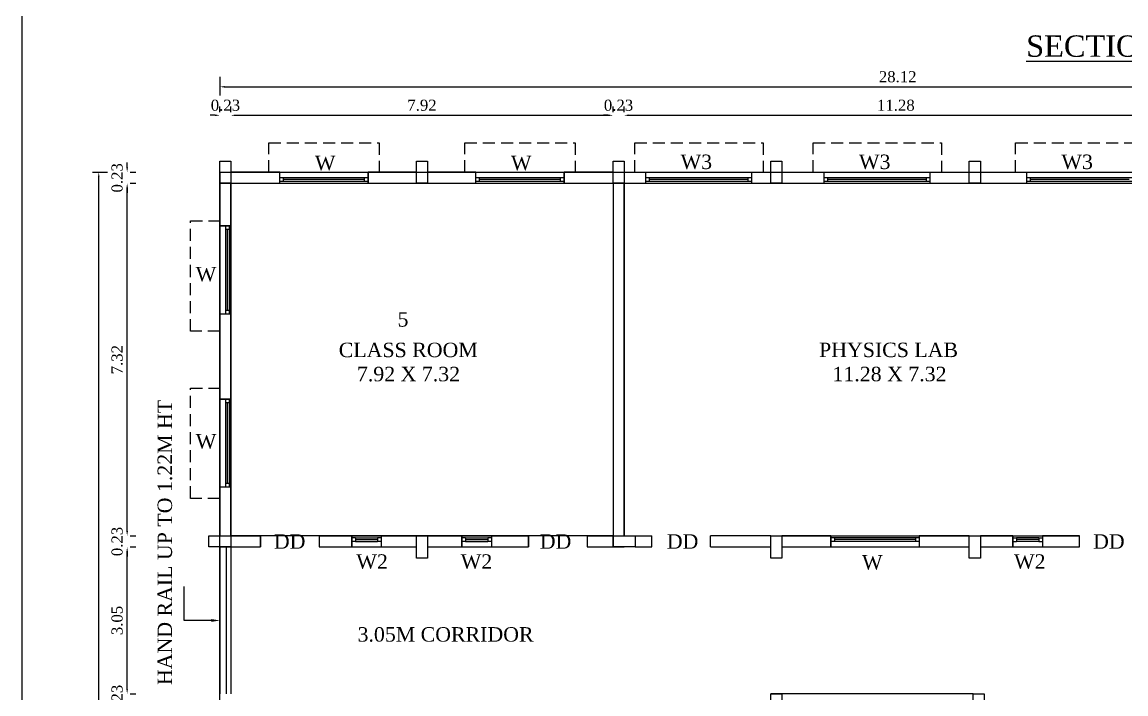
# Model space of a CAD drawing. Header units: metres. Extents: x 3616 to 3987, y 1122 to 1251.
# Drawn here: x 3900.15 to 3923.05, y 1192.58 to 1206.52 of the extents above; entities that cross this region are included whole.
import ezdxf
from ezdxf import colors
from ezdxf.entities.mleader import LeaderData, LeaderLine
from ezdxf.math import Vec2, Vec3

# ---------------------------------------------------------------- set-up
doc = ezdxf.new("R2010")
doc.units = ezdxf.units.M
doc.linetypes.add('DASHED2', pattern=[0.375, 0.25, -0.125])
for name, color, linetype in [('AR_JOINERIES', 251, 'Continuous'), ('BLK_1_FLR_2_BLT_UP_AREA', 26, 'Continuous'), ('BLK_1_FLR_2_REGULAR_ROOM_5', 117, 'Continuous')]:
    doc.layers.add(name, color=color, linetype=linetype)
doc.styles.add('ANAND', font='times.ttf')
doc.styles.get("Standard").update_dxf_attribs({"font": 'arial.ttf'})
doc.dimstyles.new('V1', dxfattribs={"dimtxt": 0.23, "dimasz": 0.1, "dimexe": 0.18, "dimexo": 0.0625, "dimgap": 0.09, "dimtad": 1, "dimzin": 0, "dimdsep": 46, "dimtxsty": 'ANAND', "dimcen": 0.09, "dimadec": 0, "dimazin": 0, "dimtfac": 1, "dimtix": 1, "dimtofl": 0, "dimtmove": 2, "dimatfit": 0, "dimfxl": 0, "dimtolj": 1, "dimtzin": 0, "dimarcsym": 0})

# ---------------------------------------------------------------- blocks, each defined once
blk = doc.blocks.new('W6a')
at = {"layer": 'AR_JOINERIES', "color": 42}
for p, q in [((-36, 0), (-36, 9)), ((36, 4.5), (-36, 4.5)), ((36, 1.5), (-36, 1.5)), ((-33, 1.5), (-33, 4.5)), ((33, 3), (-33, 3)), ((33, 1.5), (33, 4.5)), ((36, 0), (36, 9))]:
    blk.add_line(p, q, dxfattribs=at)
blk = doc.blocks.new('W2a')
at = {"layer": 'AR_JOINERIES', "color": 42}
for p, q in [((0, 12), (9, 12)), ((1.5, 9), (1.5, 12)), ((4.5, 9), (4.5, 12)), ((1.5, 9), (4.5, 9)), ((1.5, 9), (1.5, -9)), ((3, 9), (3, -9)), ((4.5, 9), (4.5, -9)), ((1.5, -9), (4.5, -9)), ((1.5, -12), (1.5, -9)), ((4.5, -12), (4.5, -9)), ((0, -12), (9, -12))]:
    blk.add_line(p, q, dxfattribs=at)
blk = doc.blocks.new('*D224')
at = {"color": 0, "lineweight": -2}
for p, q in [((3904.257, 1204.649), (3904.257, 1204.766)), ((3904.486, 1204.649), (3904.486, 1204.766)), ((3904.157, 1204.586), (3904.057, 1204.586)), ((3904.586, 1204.586), (3904.686, 1204.586))]:
    blk.add_line(p, q, dxfattribs=at)
at = {"color": 0}
for points in [[(3904.157, 1204.603), (3904.157, 1204.569), (3904.257, 1204.586)], [(3904.586, 1204.603), (3904.586, 1204.569), (3904.486, 1204.586)]]:
    blk.add_solid(points, dxfattribs=at)
at = {"layer": 'Defpoints', "color": 0}
for p in [(3904.257, 1204.586), (3904.486, 1204.586), (3904.486, 1204.586)]:
    blk.add_point(p, dxfattribs=at)
at = {"color": 0, "insert": (3904.371, 1204.793), "char_height": 0.23, "attachment_point": 5, "style": 'ANAND'}
blk.add_mtext('\\A1;0.23', dxfattribs=at)
blk = doc.blocks.new('*D225')
at = {"color": 0, "lineweight": -2}
for p, q in [((3904.486, 1204.649), (3904.486, 1204.766)), ((3912.411, 1204.649), (3912.411, 1204.766)), ((3904.586, 1204.586), (3912.311, 1204.586))]:
    blk.add_line(p, q, dxfattribs=at)
at = {"color": 0}
for points in [[(3904.586, 1204.603), (3904.586, 1204.569), (3904.486, 1204.586)], [(3912.311, 1204.603), (3912.311, 1204.569), (3912.411, 1204.586)]]:
    blk.add_solid(points, dxfattribs=at)
at = {"layer": 'Defpoints', "color": 0}
for p in [(3904.486, 1204.586), (3912.411, 1204.586), (3912.411, 1204.586)]:
    blk.add_point(p, dxfattribs=at)
at = {"color": 0, "insert": (3908.448, 1204.793), "char_height": 0.23, "attachment_point": 5, "style": 'ANAND'}
blk.add_mtext('\\A1;7.92', dxfattribs=at)
blk = doc.blocks.new('*D226')
at = {"color": 0, "lineweight": -2}
for p, q in [((3912.411, 1204.649), (3912.411, 1204.766)), ((3912.639, 1204.649), (3912.639, 1204.766)), ((3912.311, 1204.586), (3912.211, 1204.586)), ((3912.739, 1204.586), (3912.839, 1204.586))]:
    blk.add_line(p, q, dxfattribs=at)
at = {"color": 0}
for points in [[(3912.311, 1204.603), (3912.311, 1204.569), (3912.411, 1204.586)], [(3912.739, 1204.603), (3912.739, 1204.569), (3912.639, 1204.586)]]:
    blk.add_solid(points, dxfattribs=at)
at = {"layer": 'Defpoints', "color": 0}
for p in [(3912.411, 1204.586), (3912.639, 1204.586), (3912.639, 1204.586)]:
    blk.add_point(p, dxfattribs=at)
at = {"color": 0, "insert": (3912.525, 1204.793), "char_height": 0.23, "attachment_point": 5, "style": 'ANAND'}
blk.add_mtext('\\A1;0.23', dxfattribs=at)
blk = doc.blocks.new('*D227')
at = {"color": 0, "lineweight": -2}
for p, q in [((3912.639, 1204.649), (3912.639, 1204.766)), ((3912.739, 1204.586), (3923.817, 1204.586)), ((3923.917, 1204.622), (3923.917, 1204.406))]:
    blk.add_line(p, q, dxfattribs=at)
at = {"color": 0}
for points in [[(3912.739, 1204.603), (3912.739, 1204.569), (3912.639, 1204.586)], [(3923.817, 1204.603), (3923.817, 1204.569), (3923.917, 1204.586)]]:
    blk.add_solid(points, dxfattribs=at)
at = {"layer": 'Defpoints', "color": 0}
for p in [(3923.917, 1204.685), (3912.639, 1204.586), (3923.917, 1204.586)]:
    blk.add_point(p, dxfattribs=at)
at = {"color": 0, "insert": (3918.278, 1204.793), "char_height": 0.23, "attachment_point": 5, "style": 'ANAND'}
blk.add_mtext('\\A1;11.28', dxfattribs=at)
blk = doc.blocks.new('*D231')
at = {"color": 0, "lineweight": -2}
for p, q in [((3904.257, 1205.384), (3904.257, 1204.997)), ((3932.375, 1205.384), (3932.375, 1204.997)), ((3904.357, 1205.177), (3932.275, 1205.177))]:
    blk.add_line(p, q, dxfattribs=at)
at = {"color": 0}
for points in [[(3904.357, 1205.194), (3904.357, 1205.16), (3904.257, 1205.177)], [(3932.275, 1205.194), (3932.275, 1205.16), (3932.375, 1205.177)]]:
    blk.add_solid(points, dxfattribs=at)
at = {"layer": 'Defpoints', "color": 0}
for p in [(3904.257, 1205.447), (3932.375, 1205.447), (3932.375, 1205.177)]:
    blk.add_point(p, dxfattribs=at)
at = {"color": 0, "insert": (3918.316, 1205.384), "char_height": 0.23, "attachment_point": 5, "style": 'ANAND'}
blk.add_mtext('\\A1;28.12', dxfattribs=at)
blk = doc.blocks.new('*D248')
at = {"color": 0, "lineweight": -2}
for p, q in [((3902.332, 1192.683), (3902.332, 1192.783)), ((3902.395, 1192.583), (3902.512, 1192.583)), ((3902.395, 1192.355), (3902.512, 1192.355)), ((3902.332, 1192.255), (3902.332, 1192.155))]:
    blk.add_line(p, q, dxfattribs=at)
at = {"color": 0}
for points in [[(3902.316, 1192.683), (3902.349, 1192.683), (3902.332, 1192.583)], [(3902.316, 1192.255), (3902.349, 1192.255), (3902.332, 1192.355)]]:
    blk.add_solid(points, dxfattribs=at)
at = {"layer": 'Defpoints', "color": 0}
for p in [(3902.332, 1192.583), (3902.332, 1192.583), (3902.332, 1192.355)]:
    blk.add_point(p, dxfattribs=at)
at = {"color": 0, "insert": (3902.125, 1192.469), "char_height": 0.23, "attachment_point": 5, "rotation": 90, "style": 'ANAND'}
blk.add_mtext('\\A1;0.23', dxfattribs=at)
blk = doc.blocks.new('*D249')
at = {"color": 0, "lineweight": -2}
for p, q in [((3902.332, 1192.683), (3902.332, 1195.531)), ((3902.395, 1195.631), (3902.512, 1195.631)), ((3902.395, 1192.583), (3902.512, 1192.583))]:
    blk.add_line(p, q, dxfattribs=at)
at = {"color": 0}
for points in [[(3902.316, 1195.531), (3902.349, 1195.531), (3902.332, 1195.631)], [(3902.316, 1192.683), (3902.349, 1192.683), (3902.332, 1192.583)]]:
    blk.add_solid(points, dxfattribs=at)
at = {"layer": 'Defpoints', "color": 0}
for p in [(3902.332, 1195.631), (3902.332, 1195.631), (3902.332, 1192.583)]:
    blk.add_point(p, dxfattribs=at)
at = {"color": 0, "insert": (3902.125, 1194.107), "char_height": 0.23, "attachment_point": 5, "rotation": 90, "style": 'ANAND'}
blk.add_mtext('\\A1;3.05', dxfattribs=at)
blk = doc.blocks.new('*D250')
at = {"color": 0, "lineweight": -2}
for p, q in [((3902.332, 1195.96), (3902.332, 1196.06)), ((3902.395, 1195.86), (3902.512, 1195.86)), ((3902.332, 1195.531), (3902.332, 1195.431)), ((3902.395, 1195.631), (3902.512, 1195.631))]:
    blk.add_line(p, q, dxfattribs=at)
at = {"color": 0}
for points in [[(3902.316, 1195.96), (3902.349, 1195.96), (3902.332, 1195.86)], [(3902.316, 1195.531), (3902.349, 1195.531), (3902.332, 1195.631)]]:
    blk.add_solid(points, dxfattribs=at)
at = {"layer": 'Defpoints', "color": 0}
for p in [(3902.332, 1195.86), (3902.332, 1195.86), (3902.332, 1195.631)]:
    blk.add_point(p, dxfattribs=at)
at = {"color": 0, "insert": (3902.125, 1195.745), "char_height": 0.23, "attachment_point": 5, "rotation": 90, "style": 'ANAND'}
blk.add_mtext('\\A1;0.23', dxfattribs=at)
blk = doc.blocks.new('*D251')
at = {"color": 0, "lineweight": -2}
for p, q in [((3902.332, 1195.96), (3902.332, 1203.075)), ((3902.395, 1203.175), (3902.512, 1203.175)), ((3902.395, 1195.86), (3902.512, 1195.86))]:
    blk.add_line(p, q, dxfattribs=at)
at = {"color": 0}
for points in [[(3902.316, 1203.075), (3902.349, 1203.075), (3902.332, 1203.175)], [(3902.316, 1195.96), (3902.349, 1195.96), (3902.332, 1195.86)]]:
    blk.add_solid(points, dxfattribs=at)
at = {"layer": 'Defpoints', "color": 0}
for p in [(3902.332, 1203.175), (3902.332, 1203.175), (3902.332, 1195.86)]:
    blk.add_point(p, dxfattribs=at)
at = {"color": 0, "insert": (3902.125, 1199.517), "char_height": 0.23, "attachment_point": 5, "rotation": 90, "style": 'ANAND'}
blk.add_mtext('\\A1;7.32', dxfattribs=at)
blk = doc.blocks.new('*D252')
at = {"color": 0, "lineweight": -2}
for p, q in [((3902.332, 1203.504), (3902.332, 1203.604)), ((3902.395, 1203.404), (3902.512, 1203.404)), ((3902.332, 1203.075), (3902.332, 1202.975)), ((3902.395, 1203.175), (3902.512, 1203.175))]:
    blk.add_line(p, q, dxfattribs=at)
at = {"color": 0}
for points in [[(3902.316, 1203.504), (3902.349, 1203.504), (3902.332, 1203.404)], [(3902.316, 1203.075), (3902.349, 1203.075), (3902.332, 1203.175)]]:
    blk.add_solid(points, dxfattribs=at)
at = {"layer": 'Defpoints', "color": 0}
for p in [(3902.332, 1203.404), (3902.332, 1203.404), (3902.332, 1203.175)]:
    blk.add_point(p, dxfattribs=at)
at = {"color": 0, "insert": (3902.125, 1203.289), "char_height": 0.23, "attachment_point": 5, "rotation": 90, "style": 'ANAND'}
blk.add_mtext('\\A1;0.23', dxfattribs=at)
blk = doc.blocks.new('*D253')
at = {"color": 0, "lineweight": -2}
for p, q in [((3901.613, 1203.404), (3901.923, 1203.404)), ((3901.743, 1156.945), (3901.743, 1203.304)), ((3901.613, 1156.845), (3901.923, 1156.845))]:
    blk.add_line(p, q, dxfattribs=at)
at = {"color": 0}
for points in [[(3901.726, 1203.304), (3901.76, 1203.304), (3901.743, 1203.404)], [(3901.726, 1156.945), (3901.76, 1156.945), (3901.743, 1156.845)]]:
    blk.add_solid(points, dxfattribs=at)
at = {"layer": 'Defpoints', "color": 0}
for p in [(3901.55, 1203.404), (3901.743, 1203.404), (3901.55, 1156.845)]:
    blk.add_point(p, dxfattribs=at)
at = {"color": 0, "insert": (3901.536, 1180.124), "char_height": 0.23, "attachment_point": 5, "rotation": 90, "style": 'ANAND'}
blk.add_mtext('\\A1;46.56', dxfattribs=at)

msp = doc.modelspace()

# ---------------------------------------------------------------- linework, layer by layer
at = {"linetype": 'DASHED2'}
for p, q in [((3905.26991, 1203.40353, -0.0324), (3905.26991, 1204.01353, -0.0324)), ((3905.26991, 1204.01353, -0.0324), (3907.55871, 1204.01353, -0.0324)), ((3907.55871, 1204.01353, -0.0324), (3907.55871, 1203.40353, -0.0324)), ((3909.33754, 1203.40353, -0.0324), (3909.33754, 1204.01353, -0.0324)), ((3909.33754, 1204.01353, -0.0324), (3911.62634, 1204.01353, -0.0324)), ((3911.62634, 1204.01353, -0.0324), (3911.62634, 1203.40353, -0.0324)), ((3912.86204, 1203.40353, -0.0324), (3912.86204, 1204.01353, -0.0324)), ((3912.86204, 1204.01353, -0.0324), (3915.52204, 1204.01353, -0.0324)), ((3915.52204, 1204.01353, -0.0324), (3915.52204, 1203.40353, -0.0324)), ((3916.56239, 1203.40353, -0.0324), (3916.56239, 1204.01353, -0.0324)), ((3916.56239, 1204.01353, -0.0324), (3919.22239, 1204.01353, -0.0324)), ((3919.22239, 1204.01353, -0.0324), (3919.22239, 1203.40353, -0.0324)), ((3920.76218, 1203.40353, -0.0324), (3920.76218, 1204.01353, -0.0324)), ((3920.76218, 1204.01353, -0.0324), (3923.42218, 1204.01353, -0.0324)), ((3903.64712, 1200.10648, -0.0324), (3903.64712, 1202.39528, -0.0324)), ((3903.64712, 1202.39528, -0.0324), (3904.25712, 1202.39528, -0.0324)), ((3904.25712, 1200.10648, -0.0324), (3903.64712, 1200.10648, -0.0324)), ((3903.64712, 1196.63938, -0.0324), (3903.64712, 1198.92818, -0.0324)), ((3903.64712, 1198.92818, -0.0324), (3904.25712, 1198.92818, -0.0324)), ((3904.25712, 1196.63938, -0.0324), (3903.64712, 1196.63938, -0.0324))]:
    msp.add_line(p, q, dxfattribs=at)
at = {"lineweight": -2}
for p, q in [((3904.25712, 1203.40353, -0.0324), (3908.33382, 1203.40353, -0.0324)), ((3904.25712, 1203.40353, -0.0324), (3904.25712, 1195.85973, -0.0324)), ((3904.48572, 1203.30344, -0.0324), (3904.48572, 1192.58313, -0.0324)), ((3908.56242, 1203.40353, -0.0324), (3912.41052, 1203.40353, -0.0324)), ((3912.63912, 1203.40353, -0.0324), (3915.68712, 1203.40353, -0.0324)), ((3915.91572, 1203.40353, -0.0324), (3919.80192, 1203.40353, -0.0324)), ((3920.03052, 1203.40353, -0.0324), (3923.91672, 1203.40353, -0.0324)), ((3904.25712, 1203.17493, -0.0324), (3932.37492, 1203.17493, -0.0324)), ((3904.48572, 1203.17493, -0.0324), (3912.41052, 1203.17493, -0.0324)), ((3912.41052, 1203.17493, -0.0324), (3912.41052, 1195.63113, -0.0324)), ((3912.41052, 1203.17493, -0.0324), (3912.63912, 1203.17493, -0.0324)), ((3912.63912, 1203.17493, -0.0324), (3912.63912, 1195.85973, -0.0324)), ((3904.25712, 1199.70783, -0.0324), (3904.25712, 1195.85973, -0.0324)), ((3904.25712, 1195.85973, -0.0324), (3905.09532, 1195.85973, -0.0324)), ((3905.09532, 1195.85973, -0.0324), (3905.09532, 1195.63113, -0.0324)), ((3906.31452, 1195.85973, -0.0324), (3910.65792, 1195.85973, -0.0324)), ((3906.31452, 1195.85973, -0.0324), (3906.31452, 1195.63113, -0.0324)), ((3910.65792, 1195.85973, -0.0324), (3910.65792, 1195.63113, -0.0324)), ((3911.87712, 1195.85973, -0.0324), (3912.63912, 1195.85973, -0.0324)), ((3911.87712, 1195.85973, -0.0324), (3911.87712, 1195.63113, -0.0324)), ((3912.86772, 1195.85973, -0.0324), (3913.21402, 1195.85973, -0.0324)), ((3913.21402, 1195.63113, -0.0324), (3913.21402, 1195.85973, -0.0324)), ((3914.43322, 1195.63113, -0.0324), (3914.43322, 1195.85973, -0.0324)), ((3915.68712, 1195.85973, -0.0324), (3914.43322, 1195.85973, -0.0324)), ((3915.68712, 1195.85973, -0.0324), (3916.92991, 1195.85973, -0.0324)), ((3916.92991, 1195.85973, -0.0324), (3922.08792, 1195.85973, -0.0324)), ((3916.92991, 1195.85973, -0.0324), (3916.92991, 1195.63113, -0.0324)), ((3904.25712, 1195.63113, -0.0324), (3905.09532, 1195.63113, -0.0324)), ((3904.25712, 1195.63113, -0.0324), (3904.25712, 1192.58313, -0.0324)), ((3904.38597, 1195.63113, -0.0324), (3904.38597, 1192.58313, -0.0324)), ((3906.31452, 1195.63113, -0.0324), (3908.33382, 1195.63113, -0.0324)), ((3908.56242, 1195.63113, -0.0324), (3910.65792, 1195.63113, -0.0324)), ((3911.87712, 1195.63113, -0.0324), (3912.63912, 1195.63113, -0.0324)), ((3912.86772, 1195.63113, -0.0324), (3913.21402, 1195.63113, -0.0324)), ((3914.43322, 1195.63113, -0.0324), (3915.68712, 1195.63113, -0.0324)), ((3915.91572, 1195.63113, -0.0324), (3916.92991, 1195.63113, -0.0324)), ((3916.92991, 1195.63113, -0.0324), (3919.80192, 1195.63113, -0.0324)), ((3920.03052, 1195.63113, -0.0324), (3922.08792, 1195.63113, -0.0324)), ((3919.87812, 1192.58313, -0.0324), (3915.68712, 1192.58313, -0.0324))]:
    msp.add_line(p, q, dxfattribs=at)
for p, q in [((3913.09204, 1203.17493, -0.0324), (3913.09204, 1203.40353, -0.0324)), ((3915.29204, 1203.28923, -0.0324), (3913.09204, 1203.28923, -0.0324)), ((3913.16824, 1203.21303, -0.0324), (3913.16824, 1203.28923, -0.0324)), ((3915.21584, 1203.21303, -0.0324), (3915.21584, 1203.28923, -0.0324)), ((3915.29204, 1203.17493, -0.0324), (3915.29204, 1203.40353, -0.0324)), ((3916.79239, 1203.17493, -0.0324), (3916.79239, 1203.40353, -0.0324)), ((3918.99239, 1203.28923, -0.0324), (3916.79239, 1203.28923, -0.0324)), ((3916.86859, 1203.21303, -0.0324), (3916.86859, 1203.28923, -0.0324)), ((3918.91619, 1203.21303, -0.0324), (3918.91619, 1203.28923, -0.0324)), ((3918.99239, 1203.17493, -0.0324), (3918.99239, 1203.40353, -0.0324)), ((3920.99218, 1203.17493, -0.0324), (3920.99218, 1203.40353, -0.0324)), ((3923.19218, 1203.28923, -0.0324), (3920.99218, 1203.28923, -0.0324)), ((3921.06838, 1203.21303, -0.0324), (3921.06838, 1203.28923, -0.0324)), ((3915.29204, 1203.21303, -0.0324), (3913.09204, 1203.21303, -0.0324)), ((3915.21584, 1203.25113, -0.0324), (3913.16824, 1203.25113, -0.0324)), ((3918.99239, 1203.21303, -0.0324), (3916.79239, 1203.21303, -0.0324)), ((3918.91619, 1203.25113, -0.0324), (3916.86859, 1203.25113, -0.0324)), ((3923.19218, 1203.21303, -0.0324), (3920.99218, 1203.21303, -0.0324)), ((3923.11598, 1203.25113, -0.0324), (3921.06838, 1203.25113, -0.0324)), ((3903.51406, 1194.10713, -0.0324), (3903.51406, 1194.81487, -0.0324))]:
    msp.add_line(p, q)
at = {"elevation": -0.0324}
msp.add_lwpolyline([(3900.15273, 1225.86588), (3986.80321, 1225.86588), (3986.80321, 1152.9548), (3900.15273, 1152.9548)], close=True, dxfattribs=at)
at = {"lineweight": -2, "elevation": -0.0324}
for points in [[(3904.25712, 1203.63213), (3904.48572, 1203.63213), (3904.48572, 1203.17493), (3904.25712, 1203.17493)], [(3908.33382, 1203.63213), (3908.56242, 1203.63213), (3908.56242, 1203.17493), (3908.33382, 1203.17493)], [(3912.41052, 1203.63213), (3912.63912, 1203.63213), (3912.63912, 1203.17493), (3912.41052, 1203.17493)], [(3915.68712, 1203.63213), (3915.91572, 1203.63213), (3915.91572, 1203.17493), (3915.68712, 1203.17493)], [(3919.80192, 1203.63213), (3920.03052, 1203.63213), (3920.03052, 1203.17493), (3919.80192, 1203.17493)], [(3905.49991, 1203.40353), (3904.48572, 1203.40353), (3904.48572, 1203.17493), (3905.49991, 1203.17493)], [(3908.33382, 1203.40353), (3907.32871, 1203.40353), (3907.32871, 1203.17493), (3908.33382, 1203.17493)], [(3909.56754, 1203.40353), (3908.56242, 1203.40353), (3908.56242, 1203.17493), (3909.56754, 1203.17493)], [(3912.41052, 1203.40353), (3911.39634, 1203.40353), (3911.39634, 1203.17493), (3912.41052, 1203.17493)], [(3904.48572, 1203.17493), (3904.25712, 1203.17493), (3904.25712, 1202.29186), (3904.48572, 1202.29186)], [(3912.63912, 1203.17493), (3912.41052, 1203.17493), (3912.41052, 1195.85973), (3912.63912, 1195.85973)], [(3904.48572, 1200.46306), (3904.25712, 1200.46306), (3904.25712, 1198.69818), (3904.48572, 1198.69818)], [(3904.48572, 1196.86938), (3904.25712, 1196.86938), (3904.25712, 1195.85973), (3904.48572, 1195.85973)], [(3904.48572, 1195.85973), (3904.48572, 1195.63113), (3904.02852, 1195.63113), (3904.02852, 1195.85973)], [(3905.09532, 1195.85973), (3904.48572, 1195.85973), (3904.48572, 1195.63113), (3905.09532, 1195.63113), (3905.09532, 1195.69886)], [(3906.99125, 1195.85973), (3906.31452, 1195.85973), (3906.31452, 1195.63113), (3906.88668, 1195.63113), (3906.99125, 1195.63113)], [(3908.33382, 1195.85973), (3907.60085, 1195.85973), (3907.60085, 1195.63113), (3908.33382, 1195.63113)], [(3908.33382, 1195.85973), (3908.56242, 1195.85973), (3908.56242, 1195.40253), (3908.33382, 1195.40253)], [(3909.27725, 1195.85973), (3908.56242, 1195.85973), (3908.56242, 1195.63113), (3909.27725, 1195.63113)], [(3910.65792, 1195.85973), (3909.88685, 1195.85973), (3909.88685, 1195.63113), (3910.65792, 1195.63113), (3910.65792, 1195.69886)], [(3912.41052, 1195.85973), (3911.87712, 1195.85973), (3911.87712, 1195.63113), (3912.41052, 1195.63113)], [(3912.86772, 1195.85973), (3912.86772, 1195.63113), (3912.41052, 1195.63113), (3912.41052, 1195.85973)], [(3915.68712, 1195.85973), (3915.91572, 1195.85973), (3915.91572, 1195.40253), (3915.68712, 1195.40253)], [(3916.92991, 1195.85973), (3915.91572, 1195.85973), (3915.91572, 1195.63113), (3916.92991, 1195.63113), (3916.92991, 1195.69886)], [(3919.80192, 1195.85973), (3918.75871, 1195.85973), (3918.75871, 1195.63113), (3919.80192, 1195.63113)], [(3919.80192, 1195.85973), (3920.03052, 1195.85973), (3920.03052, 1195.40253), (3919.80192, 1195.40253)], [(3920.70686, 1195.85973), (3920.03052, 1195.85973), (3920.03052, 1195.63113), (3920.70686, 1195.63113)], [(3922.08792, 1195.85973), (3921.31646, 1195.85973), (3921.31646, 1195.63113), (3922.08792, 1195.63113), (3922.08792, 1195.69886)], [(3915.68712, 1192.58313), (3915.91572, 1192.58313), (3915.91572, 1192.12593), (3915.68712, 1192.12593)], [(3919.87812, 1192.58313), (3920.10672, 1192.58313), (3920.10672, 1192.12593), (3919.87812, 1192.12593)]]:
    msp.add_lwpolyline(points, close=True, dxfattribs=at)
at = {"layer": 'BLK_1_FLR_2_BLT_UP_AREA', "color": 26, "ltscale": 400, "elevation": -0.0324}
msp.add_lwpolyline([(3904.25712, 1203.40353), (3932.37492, 1203.40353), (3932.37492, 1192.35453), (3920.10672, 1192.35453), (3920.10672, 1184.12493), (3915.91572, 1184.12493), (3915.91345, 1173.45722), (3923.91672, 1173.45893), (3923.91672, 1176.12558), (3940.60452, 1176.12233), (3940.60452, 1156.84533), (3915.68712, 1156.84533), (3915.68712, 1158.17883), (3912.63912, 1158.17883), (3912.63912, 1156.84533), (3904.25712, 1156.84533), (3904.25712, 1164.61773), (3907.00032, 1164.61773), (3907.00032, 1167.66573), (3904.25712, 1167.66573)], close=True, dxfattribs=at)
at = {"layer": 'BLK_1_FLR_2_REGULAR_ROOM_5', "color": 3, "elevation": -0.0324}
msp.add_lwpolyline([(3904.48572, 1203.17493), (3912.41052, 1203.17493), (3912.41052, 1195.85973), (3904.48572, 1195.85973)], close=True, dxfattribs=at)

# ---------------------------------------------------------------- block references
at = {"lineweight": -2, "xscale": 0.0254, "yscale": 0.0254, "zscale": 0.0254}
for p in [(3906.41431, 1203.17493, -0.0324), (3910.48194, 1203.17493, -0.0324)]:
    msp.add_blockref('W6a', p, dxfattribs=at)
at = {"lineweight": -2, "yscale": 0.0254, "zscale": 0.0254}
for name, p, xscale, rotation in [('W6a', (3904.48572, 1201.37746, -0.0324), 0.0254, 90), ('W6a', (3904.48572, 1197.78378, -0.0324), 0.0254, 90), ('W2a', (3907.29605, 1195.85973, -0.0324), -0.0254, 90), ('W2a', (3909.58205, 1195.85973, -0.0324), -0.0254, 90), ('W6a', (3917.84431, 1195.85973, -0.0324), -0.0254, 180), ('W2a', (3921.01166, 1195.85973, -0.0324), 0.0254, 270)]:
    msp.add_blockref(name, p, dxfattribs=dict(at, xscale=xscale, rotation=rotation))

# ---------------------------------------------------------------- texts
at = {"style": 'ANAND'}
for s, height, p in [('%%USECTION ON "A-B"', 0.4442054, (3920.9812, 1205.79958, -0.0324)), ('W', 0.3, (3906.2254, 1203.44733, -0.0324)), ('W', 0.3, (3910.29302, 1203.44733, -0.0324)), ('W3', 0.3, (3913.81149, 1203.47118, -0.0324)), ('W3', 0.3, (3917.51184, 1203.47118, -0.0324)), ('W3', 0.3, (3921.71163, 1203.47118, -0.0324)), ('W', 0.3, (3903.75514, 1201.14071, -0.0324)), ('5', 0.3, (3907.94051, 1200.20196, -0.0324)), ('W', 0.3, (3903.75514, 1197.67361, -0.0324)), ('DD', 0.3, (3905.37637, 1195.59574, -0.0324)), ('DD', 0.3, (3910.8918, 1195.59574, -0.0324)), ('DD', 0.3, (3913.52709, 1195.59574, -0.0324)), ('DD', 0.3, (3922.36897, 1195.59574, -0.0324)), ('W2', 0.3, (3907.08576, 1195.17939, -0.0324)), ('W2', 0.3, (3909.25131, 1195.17939, -0.0324)), ('W2', 0.3, (3920.72849, 1195.17939, -0.0324)), ('W', 0.3, (3917.57565, 1195.16353, -0.0324)), ('3.05M CORRIDOR ', 0.3, (3907.11177, 1193.66822, -0.0324))]:
    msp.add_text(s, height=height, dxfattribs=at).set_placement(p)
msp.add_text('HAND RAIL UP TO 1.22M HT', height=0.3, rotation=90, dxfattribs=at).set_placement((3903.26305, 1192.76757, -0.0324))
at = {"char_height": 0.3, "attachment_point": 1, "style": 'ANAND'}
for s, insert, width in [('{\\W1.921818; }CLASS ROOM   \\P{\\W5.246037; }7.92 X 7.32', (3906.50416, 1199.86895, -0.0324), 3.2188771), ('{\\W1.795611; }PHYSICS LAB      \\P{\\W4.251666; }11.28 X 7.32', (3916.48144, 1199.86994, -0.0324), 3.1846516)]:
    msp.add_mtext(s, dxfattribs=dict(at, insert=insert, width=width))

# ---------------------------------------------------------------- dimensions: what is measured, and where the dimension line sits
for base, p1, p2, picture, middle in [((3932.37492, 1205.17711, -0.0324), (3904.25712, 1205.44677, -0.0324), (3932.37492, 1205.44677, -0.0324), '*D231', (3918.31602, 1205.38444, -0.0324)), ((3904.48572, 1204.58606, -0.0324), (3904.25712, 1204.58606, -0.0324), (3904.48572, 1204.58606, -0.0324), '*D224', (3904.37142, 1204.79339, -0.0324)), ((3912.41052, 1204.58606, -0.0324), (3904.48572, 1204.58606, -0.0324), (3912.41052, 1204.58606, -0.0324), '*D225', (3908.44812, 1204.79339, -0.0324)), ((3912.63912, 1204.58606, -0.0324), (3912.41052, 1204.58606, -0.0324), (3912.63912, 1204.58606, -0.0324), '*D226', (3912.52482, 1204.79339, -0.0324)), ((3923.91672, 1204.58606, -0.0324), (3912.63912, 1204.58606, -0.0324), (3923.91672, 1204.68499, -0.0324), '*D227', (3918.27792, 1204.79339, -0.0324))]:
    dim = msp.add_linear_dim(base=base, p1=p1, p2=p2, dimstyle='V1')
    dim.commit()
    dim.dimension.update_dxf_attribs({"geometry": picture, "text_midpoint": middle})
for base, p1, p2, picture, middle in [((3902.33226, 1203.40353, -0.0324), (3902.33226, 1203.17493, -0.0324), (3902.33226, 1203.40353, -0.0324), '*D252', (3902.12494, 1203.28923, -0.0324)), ((3901.74296, 1203.40353, -0.0324), (3901.55002, 1156.84533, -0.0324), (3901.55002, 1203.40353, -0.0324), '*D253', (3901.53563, 1180.12443, -0.0324)), ((3902.33226, 1203.17493, -0.0324), (3902.33226, 1195.85973, -0.0324), (3902.33226, 1203.17493, -0.0324), '*D251', (3902.12494, 1199.51733, -0.0324)), ((3902.33226, 1195.85973, -0.0324), (3902.33226, 1195.63113, -0.0324), (3902.33226, 1195.85973, -0.0324), '*D250', (3902.12494, 1195.74543, -0.0324)), ((3902.33226, 1195.63113, -0.0324), (3902.33226, 1192.58313, -0.0324), (3902.33226, 1195.63113, -0.0324), '*D249', (3902.12494, 1194.10713, -0.0324)), ((3902.33226, 1192.58313, -0.0324), (3902.33226, 1192.35453, -0.0324), (3902.33226, 1192.58313, -0.0324), '*D248', (3902.12494, 1192.46883, -0.0324))]:
    dim = msp.add_linear_dim(base=base, p1=p1, p2=p2, angle=90, dimstyle='V1')
    dim.commit()
    dim.dimension.update_dxf_attribs({"geometry": picture, "text_midpoint": middle})

# ---------------------------------------------------------------- leaders
ml = msp.add_multileader_mtext('Standard')
ml.set_content('', color=256)
ml.set_leader_properties()
ml.build(insert=Vec2(0, 0))
ml.multileader.update_dxf_attribs({"dogleg_length": 0.36, "arrow_head_size": 0.18})
ctx = ml.context
ctx.base_point, ctx.char_height, ctx.arrow_head_size, ctx.landing_gap_size, ctx.plane_origin = Vec3(3903.33406, 1194.10713, -0.0324), 0.18, 0.18, 0.09, Vec3(3904.25712, 1194.10713, -0.0324)
ctx.text_align_type = 2
notes = []
notes.append((ctx, [(0, (1, 1, 0), (3903.87406, 1194.10713, -0.0324), (-1, 0), 0.36, [(0, [(3904.25712, 1194.10713, -0.0324)], 0, [])])]))
ctx.mtext.insert, ctx.mtext.alignment, ctx.mtext.flow_direction = Vec3(3903.42406, 1194.19713, -0.0324), 3, 5
for ctx, leaders in notes:
    for number, flags, end, landing, length, lines in leaders:
        leader = LeaderData()
        leader.index, (leader.has_last_leader_line, leader.has_dogleg_vector, leader.attachment_direction) = number, flags
        leader.last_leader_point, leader.dogleg_vector, leader.dogleg_length = Vec3(end), Vec3(landing), length
        for number, points, colour, breaks in lines:
            line = LeaderLine()
            line.index, line.vertices, line.color, line.breaks = number, Vec3.list(points), colors.encode_raw_color(colour), breaks
            leader.lines.append(line)
        ctx.leaders.append(leader)

doc.saveas('drawing.dxf')
